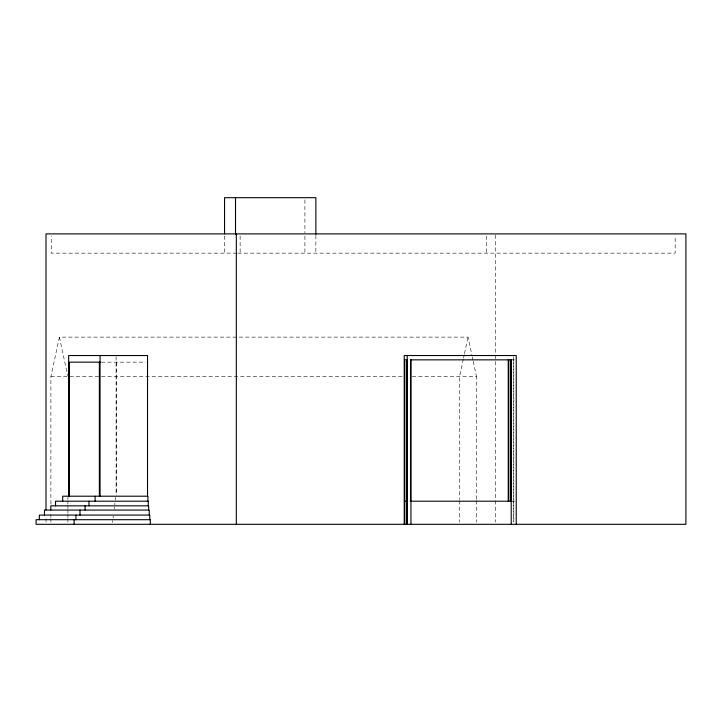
<?xml version="1.0" encoding="UTF-8"?>
<svg xmlns="http://www.w3.org/2000/svg" width="722" height="722" viewBox="0 0 722 722"><rect width="100%" height="100%" fill="white"/><g stroke="black" fill="none" stroke-linecap="round" stroke-linejoin="round"><path stroke-width="0.54" stroke-dasharray="3.61 2.71" d="M50.892 504.037L50.892 376.713L59.403 337.12L468.036 337.12L472.062 355.82M463.307 359.114L459.526 376.713L459.526 499.525M463.551 358.013L464.255 354.719M464.49 353.618L468.036 337.12M236.753 253.151L51.235 253.151L51.235 236.031M237.755 253.151L675.16 253.151L675.16 236.031M510.833 359.845L514.858 359.845M101.288 362.155L145.709 362.155M50.892 376.713L402.253 376.713M412.244 376.713L476.547 376.713L476.547 499.525M510.833 501.203L514.858 501.203M472.296 356.921L473 360.215M473.244 361.316L476.547 376.713M59.403 337.12L67.678 375.611M513.82 359.845L513.82 524.316M513.261 356.659L513.261 522.069M495.59 235.011L495.59 499.552M495.59 500.68L495.59 522.069M486.276 236.031L486.276 253.151M476.547 500.653L476.547 522.06M459.526 500.653L459.526 522.06M315.866 235.399L315.866 253.151M304.91 199.877L304.91 232.791M304.91 236.031L304.91 253.151M240.128 236.031L240.128 253.151M224.56 236.031L224.56 253.151M116.738 362.155L116.738 495.075M116.107 356.659L116.107 495.075M115.493 497.196L115.493 500.202M114.843 503.053L114.843 504.904M114.32 506.889L114.32 509.01M113.183 515.995L113.183 517.845M112.289 520.616L112.289 522.466M67.913 497.277L67.913 499.525M67.913 500.653L67.913 504.037M67.913 505.165L67.913 508.541M67.913 509.669L67.913 513.053M67.913 514.181L67.913 517.557M67.913 518.685L67.913 522.06M50.892 514.181L50.892 517.557M50.892 518.685L50.892 522.06M46.009 518.685L46.009 522.069"/><path stroke-width="1.08" d="M410.24 359.845L511.817 359.845M100.187 362.155L69.285 362.155L69.285 496.204M404.78 501.203L406.82 501.203M410.24 501.203L511.817 501.203M516.239 524.316L516.239 355.531L404.221 355.531L404.221 524.316M511.212 359.845L511.212 524.316M510.833 359.845L510.833 501.203M508.793 359.845L508.793 501.203M508.234 359.845L508.234 501.203M410.962 359.845L410.962 524.316M410.592 359.845L410.592 501.203M407.19 355.531L407.19 524.316M406.82 524.316L406.82 359.845L404.78 359.845L404.78 524.316M315.866 234.289L315.866 197.684L224.56 197.684L224.56 233.892M236.32 233.892L236.32 524.316M235.516 197.684L235.516 234.289M150.302 524.316L150.302 519.696L36.1 519.696L36.1 524.316L685.9 524.316L685.9 233.892L46.009 233.892L46.009 509.687M149.779 519.696L149.779 515.075L39.34 515.075L39.34 519.696M149.255 515.075L149.255 510.066L44.466 510.066L44.466 515.075M148.615 510.066L148.615 505.833L50.802 505.833L50.802 510.066M148.29 505.833L148.29 501.203L55.54 501.203L55.54 505.833M147.929 501.203L147.929 496.204L62.697 496.204L62.697 501.203M147.523 496.204L147.523 355.531L68.662 355.531L68.662 496.204M100.069 355.531L100.069 496.204M99.365 362.155L99.365 496.204M95.124 496.204L95.124 501.203M88.986 501.203L88.986 505.833M85.097 505.833L85.097 510.066M79.998 510.066L79.998 515.075M75.936 515.075L75.936 519.696M74.113 519.696L74.113 524.316"/></g></svg>
